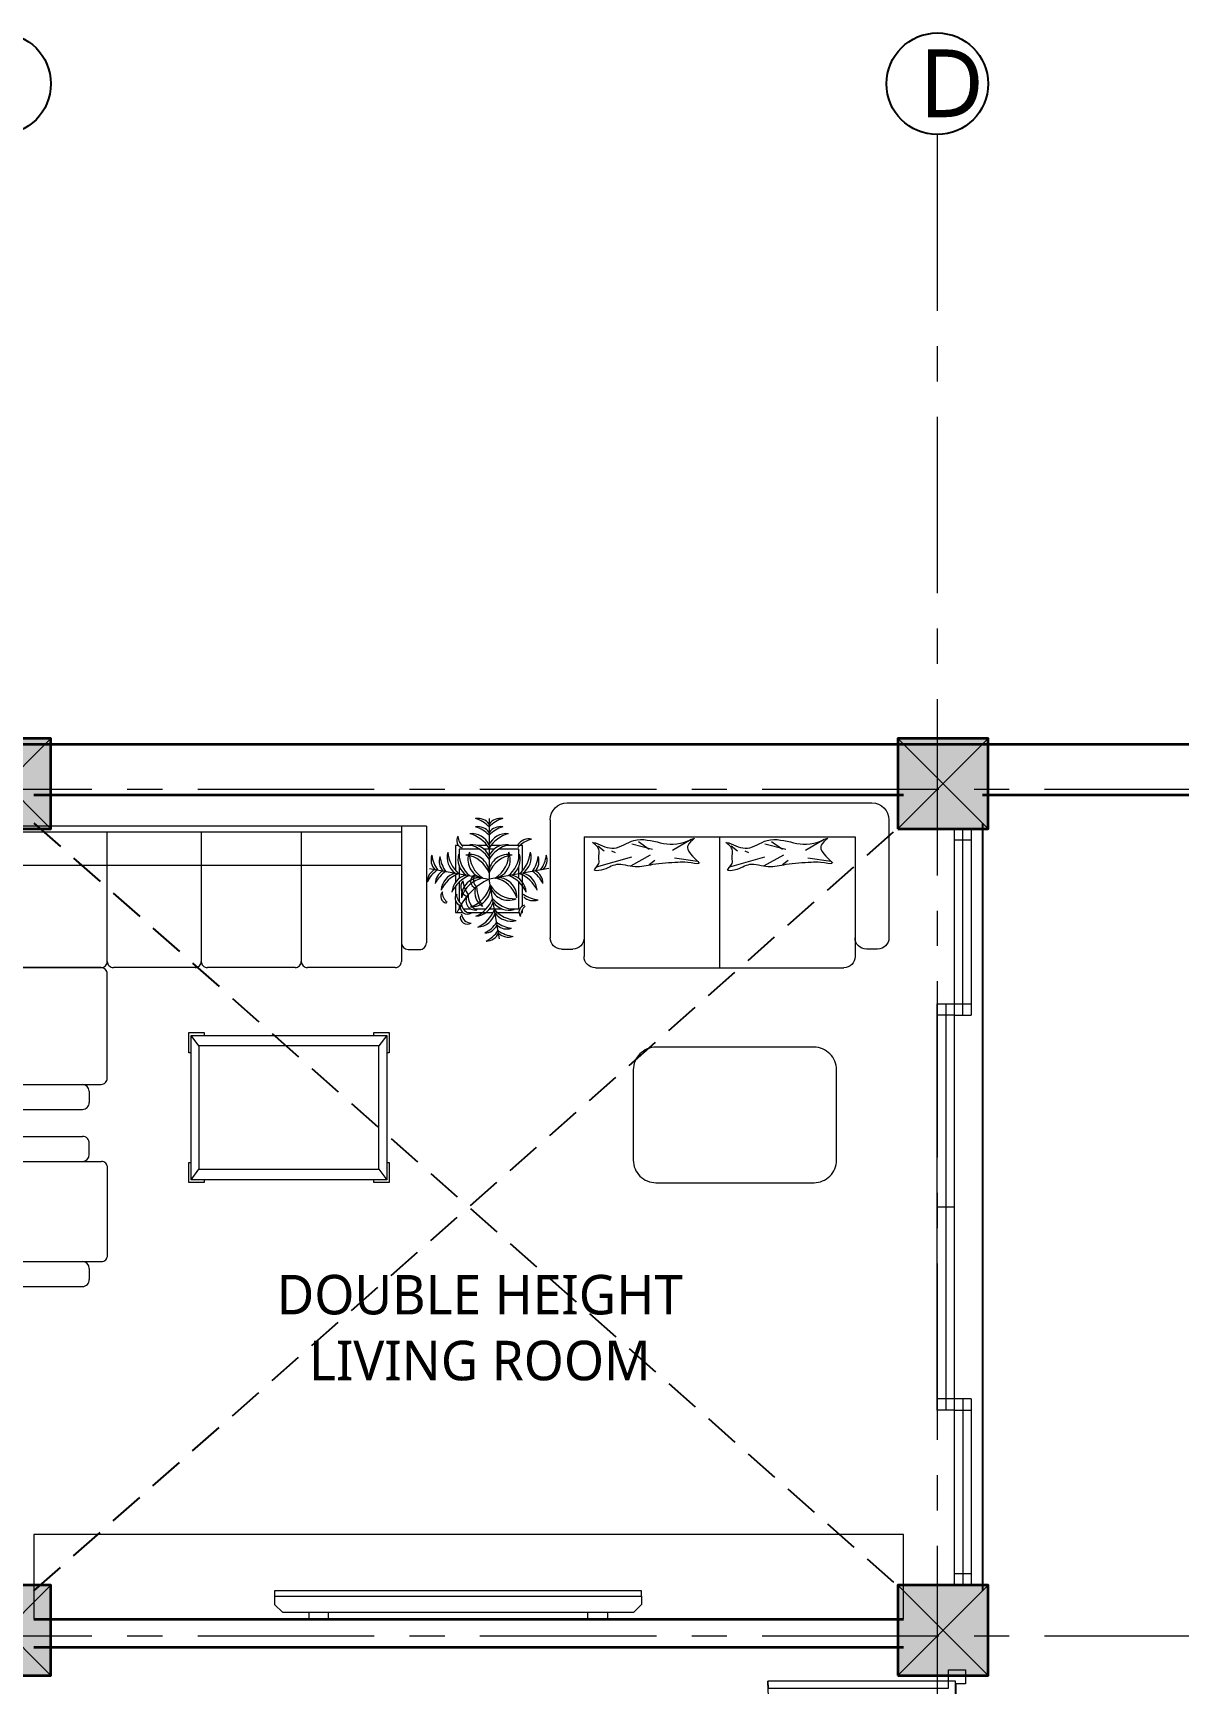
# Model space of a CAD drawing. Header units: inches. Extents: x 17146 to 31738, y -8920 to -2452.
# Drawn here: x 21432.7 to 21635.7, y -6594 to -6301.5 of the extents above; entities that cross this region are included whole.
import ezdxf

# ---------------------------------------------------------------- set-up
doc = ezdxf.new("R2010")
doc.units = ezdxf.units.IN
doc.header["$LTSCALE"] = 25
doc.header["$MEASUREMENT"] = 0
doc.linetypes.add('CENTER', pattern=[2, 1.25, -0.25, 0.25, -0.25])
doc.linetypes.add('DASHED2', pattern=[0.375, 0.25, -0.125])
doc.layers.get('Defpoints').update_dxf_attribs({"color": 251})
for name, color, linetype, lineweight in [('Center line', 252, 'CENTER', 20), ('Column', 130, 'Continuous', 35), ('Dim-external', 151, 'Continuous', 9), ('Door-window', 40, 'Continuous', 15), ('Furniture', 125, 'Continuous', 20), ('Hatch', 253, 'Continuous', 13), ('plants', 105, 'Continuous', 18), ('Stairs', 134, 'Continuous', 25), ('Wall-Section', 6, 'Continuous', 35)]:
    doc.layers.add(name, color=color, linetype=linetype, lineweight=lineweight)
doc.layers.add('Text-external', color=7, linetype='Continuous')
doc.layers.add('Text-internal', color=7, linetype='Continuous')
doc.styles.add('caption 1in-8ft', font='trebuc.ttf', dxfattribs={"height": 12})
doc.styles.add('int text 1in-8ft', font='trebuc.ttf', dxfattribs={"height": 7})

# ---------------------------------------------------------------- blocks, each defined once
blk = doc.blocks.new('*U34')
at = {"lineweight": 20}
for points in [[(2, 1.5), (2, 33.5), (3.25, 33.47), (3.25, 1.5)], [(0, 1.5), (0, -1.5), (2.5, -1.5), (2.5, 0.25), (2, 0.25), (2, 1.5)], [(36, 1.5), (36, -1.5), (33.5, -1.5), (33.5, 0.25), (34, 0.25), (34, 1.5)]]:
    blk.add_lwpolyline(points, close=True, dxfattribs=at)
at = {"lineweight": 13}
blk.add_arc((2, 1.5), 32, 360, 90, dxfattribs=at)
at = {"layer": 'Defpoints'}
blk.add_line((2.5, 0.25), (33.5, 0.25), dxfattribs=at)
blk = doc.blocks.new('col')
at = {"layer": 'Hatch'}
h = blk.add_hatch(color=256, dxfattribs=at)
h.dxf.hatch_style = 1
h.paths.add_polyline_path([(-8, -8), (8, -8), (8, 8), (-8, 8)])
at = {"layer": 'Column'}
blk.add_lwpolyline([(-8, -8), (8, -8), (8, 8), (-8, 8)], close=True, dxfattribs=at)
at = {"layer": 'Dim-external'}
for p, q in [((-8, 8), (8, -8)), ((8, 8), (-8, -8))]:
    blk.add_line(p, q, dxfattribs=at)
blk = doc.blocks.new('gridd')
at = {"layer": 'Dim-external'}
for p in [(341, 0), (507, 0), (341, -150), (507, -150)]:
    blk.add_blockref('col', p, dxfattribs=at)
blk = doc.blocks.new('ММГ09')
for p, q in [((169.3, 0), (919.3, 0)), ((169.3, 0), (169.3, -700)), ((319.3, 0), (319.3, -812.5)), ((1069.3, 1), (919.3, 1)), ((919.3, 0), (919.3, -812.5)), ((1069.3, 0), (1069.3, -700)), ((1231.6, 1), (1231.6, -699)), ((1231.6, 1), (2598, 1)), ((1381.6, 1), (1381.6, -811.5)), ((319.3, -36.4), (919.3, -36.4)), ((1381.6, -35.5), (2598, -35.5)), ((2081.6, -35.5), (2081.6, -811.5)), ((2081.6, -35.5), (2081.6, -811.5)), ((2081.6, -811.5), (2081.6, -35.5)), ((319.3, -237.1), (919.3, -237.1)), ((1381.6, -236.1), (2598, -236.1)), ((2693.5, -2611.5), (2693.5, -331.7)), ((2894.2, -2611.5), (2894.2, -331.7)), ((2930.6, -2761.5), (2930.6, -331.7)), ((277.9, -740), (210.7, -740)), ((960.7, -740), (1027.9, -740)), ((1340.2, -739), (1273, -739)), ((355.8, -849), (882.8, -849)), ((1418.1, -848), (2045.1, -848)), ((2081.6, -1375), (2081.6, -884.5)), ((2118.1, -848), (2894.2, -848)), ((792.2, -1428.6), (792.2, -1337.3)), ((792.2, -1337.3), (913.4, -1337.3)), ((809.5, -1350.4), (872.6, -1397.9)), ((809.5, -1350.4), (1674.9, -1350.4)), ((809.5, -2524.3), (809.5, -1350.4)), ((913.4, -1337.3), (913.4, -1350.4)), ((1571.1, -1337.3), (1692.2, -1337.3)), ((1571.1, -1350.4), (1571.1, -1337.3)), ((1611.8, -1397.9), (1674.9, -1350.4)), ((1674.9, -1350.4), (1674.9, -2524.3)), ((1692.2, -1337.3), (1692.2, -1428.6)), ((809.5, -1428.6), (792.2, -1428.6)), ((872.6, -1397.9), (872.6, -2476.7)), ((1611.8, -1397.9), (872.6, -1397.9)), ((1611.8, -2476.7), (1611.8, -1397.9)), ((1692.2, -1428.6), (1674.9, -1428.6)), ((2081.6, -1975), (2081.6, -1448)), ((2894.2, -1411.5), (2118.1, -1411.5)), ((2081.6, -2575), (2081.6, -2048)), ((2894.2, -2011.5), (2118.1, -2011.5)), ((792.2, -2446), (809.5, -2446)), ((792.2, -2537.3), (792.2, -2446)), ((1674.9, -2446), (1692.2, -2446)), ((1692.2, -2446), (1692.2, -2537.3)), ((913.4, -2537.3), (792.2, -2537.3)), ((872.6, -2476.7), (809.5, -2524.3)), ((1674.9, -2524.3), (809.5, -2524.3)), ((872.6, -2476.7), (1611.8, -2476.7)), ((913.4, -2524.3), (913.4, -2537.3)), ((1571.1, -2537.3), (1571.1, -2524.3)), ((1692.2, -2537.3), (1571.1, -2537.3)), ((1674.9, -2524.3), (1611.8, -2476.7)), ((2930.6, -2611.5), (2118.1, -2611.5)), ((2190.6, -2652.9), (2190.6, -2720.1)), ((2930.6, -2761.5), (2230.6, -2761.5))]:
    blk.add_line(p, q)
for centre, radius, start, end in [((2598, -331.7), 332.7, 0, 90), ((2598, -331.7), 296.2, 0, 90), ((2598, -331.7), 95.6, 0, 90), ((209.3, -700), 40, 180, 271.99424), ((277.9, -698.6), 41.4, 270, 0), ((960.7, -698.6), 41.4, 180, 270), ((1029.3, -700), 40, 268.00576, 0), ((1271.6, -699), 40, 180, 271.99424), ((1340.2, -697.6), 41.4, 270, 0), ((355.8, -812.5), 36.5, 180, 270.00811), ((882.8, -812.5), 36.5, 269.99189, 0), ((1418.1, -811.5), 36.5, 180, 270.00811), ((2045.1, -811.5), 36.5, 269.99189, 0), ((2045.1, -811.5), 36.5, 269.99189, 0), ((2118.1, -811.5), 36.5, 180, 270.00811), ((2118.1, -811.5), 36.5, 179.99189, 270), ((2118.1, -811.5), 36.5, 180, 270.00811), ((2118.1, -884.5), 36.5, 90, 180.00811), ((2118.1, -1375), 36.5, 179.99189, 270), ((2118.1, -1448), 36.5, 90, 180.00811), ((2118.1, -1975), 36.5, 179.99189, 270), ((2118.1, -2048), 36.5, 90, 180.00811), ((2118.1, -2575), 36.5, 179.99189, 270), ((2232, -2652.9), 41.4, 90, 180), ((2230.6, -2721.5), 40, 178.00576, 270)]:
    blk.add_arc(centre, radius, start, end)
blk = doc.blocks.new('2 SEATER SOFA')
at = {"layer": 'Furniture'}
for p, q in [((24690.73, -31441.07), (24636.73, -31441.07)), ((24633.73, -31444.07), (24633.73, -31464.99)), ((24693.73, -31444.07), (24693.73, -31464.99)), ((24687.73, -31447.07), (24639.73, -31447.07)), ((24639.73, -31447.07), (24639.73, -31468.27)), ((24645.18, -31447.53), (24648.49, -31449.48)), ((24655.68, -31448.31), (24651.98, -31449.29)), ((24654.51, -31447.92), (24652.57, -31449.29)), ((24659.26, -31449.55), (24658.59, -31449.87)), ((24661.7, -31448.7), (24660.57, -31449.55)), ((24662.09, -31448.51), (24662.64, -31448.09)), ((24662.64, -31448.09), (24662.09, -31448.12)), ((24663.73, -31447.07), (24663.73, -31470.27)), ((24668.78, -31447.53), (24672.09, -31449.48)), ((24679.28, -31448.31), (24675.58, -31449.29)), ((24678.11, -31447.92), (24676.17, -31449.29)), ((24682.86, -31449.55), (24682.19, -31449.87)), ((24685.3, -31448.7), (24684.17, -31449.55)), ((24685.69, -31448.51), (24686.24, -31448.09)), ((24686.24, -31448.09), (24685.69, -31448.12)), ((24687.73, -31447.07), (24687.73, -31468.27)), ((24643.54, -31451.7), (24643.54, -31451.72)), ((24644.01, -31451.43), (24648.1, -31450.84)), ((24645.57, -31449.67), (24645.59, -31449.67)), ((24652.57, -31452.01), (24651.6, -31451.23)), ((24655.87, -31452.2), (24652.37, -31450.26)), ((24661.9, -31452.4), (24655.68, -31450.65)), ((24667.14, -31451.7), (24667.14, -31451.72)), ((24667.61, -31451.43), (24671.7, -31450.84)), ((24669.17, -31449.67), (24669.19, -31449.67)), ((24676.17, -31452.01), (24675.2, -31451.23)), ((24679.47, -31452.2), (24675.97, -31450.26)), ((24685.5, -31452.4), (24679.28, -31450.65)), ((24635.73, -31466.99), (24637.73, -31466.99)), ((24691.73, -31466.99), (24689.73, -31466.99)), ((24685.73, -31470.27), (24641.73, -31470.27))]:
    blk.add_line(p, q, dxfattribs=at)
for centre, radius, start, end in [((24636.73, -31444.07), 3, 90, 180), ((24690.73, -31444.07), 3, 0, 90), ((24635.73, -31464.99), 2, 180, 270), ((24637.73, -31464.99), 2, 270, 0), ((24689.73, -31464.99), 2, 180, 270), ((24691.73, -31464.99), 2, 270, 0), ((24641.73, -31468.27), 2, 180, 270), ((24685.73, -31468.27), 2, 270, 0)]:
    blk.add_arc(centre, radius, start, end, dxfattribs=at)
for points in [[(24662.09, -31448.12), (24660.98, -31448.66), (24658.64, -31449.8), (24655.12, -31446.93), (24650.26, -31448.32), (24647.46, -31448.66), (24644.01, -31447.01), (24645.74, -31448.21), (24646.03, -31449.96), (24642.37, -31452.35), (24645.88, -31451.49), (24648.29, -31451.7), (24651.6, -31451.79), (24655.09, -31452.76), (24658.49, -31451.46), (24660.14, -31452.96), (24662.94, -31453.21), (24661.23, -31451.94), (24661.66, -31450.67), (24661.23, -31449.39), (24661.85, -31448.75), (24662.09, -31448.51)], [(24685.69, -31448.12), (24684.58, -31448.66), (24682.24, -31449.8), (24678.72, -31446.93), (24673.86, -31448.32), (24671.06, -31448.66), (24667.61, -31447.01), (24669.34, -31448.21), (24669.63, -31449.96), (24665.97, -31452.35), (24669.48, -31451.49), (24671.89, -31451.7), (24675.2, -31451.79), (24678.69, -31452.76), (24682.09, -31451.46), (24683.74, -31452.96), (24686.54, -31453.21), (24684.83, -31451.94), (24685.26, -31450.67), (24684.83, -31449.39), (24685.45, -31448.75), (24685.69, -31448.51)]]:
    blk.add_open_spline(points, degree=3, knots=[0, 0, 0, 0, 3.445186, 7.200342, 11.882289, 16.951805, 17.998875, 19.374305, 20.366669, 23.557429, 25.5112, 27.260851, 31.749097, 34.883849, 38.211593, 41.102012, 42.268448, 43.671431, 44.644567, 46.20157, 47.1743, 47.1743, 47.1743, 47.1743], dxfattribs=at)
blk = doc.blocks.new('*U21')
for p, q in [((57.5, 718.8), (25.5, 686.8)), ((89.4, 718.8), (57.5, 718.8)), ((25.5, 686.8), (25.5, -686.8)), ((0, 508.1), (0, 584.7)), ((25.5, 584.7), (0, 584.7)), ((0, 508.1), (25.5, 508.1)), ((0, -508.1), (25.5, -508.1)), ((0, -584.7), (0, -508.1)), ((25.5, -584.7), (0, -584.7)), ((57.5, -718.8), (25.5, -686.8)), ((89.4, -718.8), (57.5, -718.8))]:
    blk.add_line(p, q)
blk.add_lwpolyline([(110.7, -718.8), (89.4, -718.8), (89.4, 718.8), (110.7, 718.8)], close=True)
blk = doc.blocks.new('sd')
at = {"layer": 'Door-window'}
for p, q in [((0, 135), (0, 102)), ((3, 135), (0, 135)), ((1.5, 102), (1.5, 135)), ((3, 135), (3, 102)), ((3, 133), (0, 133)), ((-1.5, 104), (-1.5, 32)), ((0, 104), (3, 104)), ((0, 102), (-3, 102)), ((0, 102), (3, 102)), ((0, 68), (-3, 68)), ((0, 34), (-3, 34)), ((0, 34), (0, 1)), ((3, 34), (0, 34)), ((1.5, 34), (1.5, 1)), ((3, 34), (3, 1)), ((0, 32), (3, 32)), ((3, 3), (0, 3)), ((3, 1), (0, 1))]:
    blk.add_line(p, q, dxfattribs=at)
blk.add_lwpolyline([(-3, 104), (0, 104), (0, 32), (-3, 32)], close=True, dxfattribs=at)
blk = doc.blocks.new('F2')
at = {"color": 0}
for p in [(0, 1.163), (-1.145, 0.202), (1.145, 0.202), (0.202, -1.145)]:
    blk.add_line(p, (0, 0), dxfattribs=at)
for points in [[(-0.586, 0.643), (-0.643, 0.643), (-0.643, 0.162)], [(-0.319, 0.643), (-0.521, 0.643)], [(-0.034, 0.643), (-0.222, 0.643)], [(0.222, 0.643), (0.034, 0.643)], [(0.643, 0.162), (0.643, 0.643), (0.319, 0.643)], [(-0.18, 0.571), (-0.571, 0.571), (-0.571, 0.395)], [(0.094, 0.571), (-0.094, 0.571)], [(0.571, 0.395), (0.571, 0.571), (0.18, 0.571)], [(-0.643, 0.076), (-0.643, -0.061)], [(-0.571, 0.243), (-0.571, 0.012)], [(0.571, 0.012), (0.571, 0.243)], [(0.643, -0.514), (0.643, 0.076)], [(-0.643, -0.134), (-0.643, -0.327)], [(-0.571, -0.056), (-0.571, -0.439)], [(0.395, -0.571), (0.571, -0.571), (0.571, -0.056)], [(-0.643, -0.42), (-0.643, -0.643), (-0.505, -0.643)], [(-0.571, -0.496), (-0.571, -0.571), (-0.548, -0.571)], [(-0.497, -0.571), (-0.355, -0.571)], [(-0.275, -0.571), (-0.056, -0.571)], [(0.012, -0.571), (0.243, -0.571)], [(0.613, -0.643), (0.643, -0.643), (0.643, -0.581)], [(-0.405, -0.643), (0.076, -0.643)], [(0.162, -0.643), (0.574, -0.643)]]:
    blk.add_lwpolyline(points)
for centre, radius, start, end in [((-0.216, 0.897), 0.268, 36.29, 99.6243), ((-0.434, 0.583), 0.604, 44.0763, 73.3794), ((-0.216, 0.738), 0.268, 36.29, 99.6243), ((-0.434, 0.424), 0.604, 44.0763, 73.3794), ((0.216, 0.897), 0.268, 80.3757, 143.71), ((0.434, 0.583), 0.604, 106.6206, 135.9237), ((0.216, 0.738), 0.268, 80.3757, 143.71), ((0.434, 0.424), 0.604, 106.6206, 135.9237), ((-0.488, 0.734), 0.134, 139.742, 258.7475), ((-0.307, 0.84), 0.291, 184.618, 228.2106), ((-0.336, 0.501), 0.372, 25.2489, 95.3937), ((-0.532, 0.269), 0.623, 31.3712, 75.0366), ((-0.336, 0.289), 0.372, 25.2489, 95.3937), ((-0.532, 0.057), 0.623, 31.3712, 75.0366), ((0.336, 0.501), 0.372, 84.6063, 154.7511), ((0.532, 0.269), 0.623, 104.9634, 148.6288), ((0.336, 0.289), 0.372, 84.6063, 154.7511), ((0.532, 0.057), 0.623, 104.9634, 148.6288), ((0.77, 0.503), 0.268, 80.3757, 143.71), ((0.988, 0.189), 0.604, 106.6206, 135.9237), ((-0.846, 0.369), 0.268, 160.3757, 223.71), ((-0.499, 0.529), 0.604, 186.6206, 215.9237), ((-0.69, 0.341), 0.268, 160.3757, 223.71), ((-0.342, 0.501), 0.604, 186.6206, 215.9237), ((-0.435, 0.418), 0.372, 164.6063, 234.7511), ((-0.172, 0.571), 0.623, 184.9634, 228.6288), ((-0.226, 0.381), 0.372, 164.6063, 234.7511), ((0.036, 0.534), 0.623, 184.9634, 228.6288), ((-0.359, 0.109), 0.362, 3.4259, 103.6346), ((-0.509, -0.083), 0.548, 21.6665, 83.1878), ((-0.045, 0.372), 0.362, 156.3654, 256.5741), ((0.171, 0.487), 0.548, 176.8122, 238.3335), ((0.359, 0.109), 0.362, 76.3654, 176.5741), ((0.509, -0.083), 0.548, 96.8122, 158.3335), ((-0.171, 0.487), 0.548, 301.6665, 3.1878), ((0.045, 0.372), 0.362, 283.4259, 23.6346), ((-0.036, 0.534), 0.623, 311.3712, 355.0366), ((0.226, 0.381), 0.372, 305.2489, 15.3937), ((0.172, 0.571), 0.623, 311.3712, 355.0366), ((0.435, 0.418), 0.372, 305.2489, 15.3937), ((0.342, 0.501), 0.604, 324.0763, 353.3794), ((0.69, 0.341), 0.268, 316.29, 19.6243), ((0.499, 0.529), 0.604, 324.0763, 353.3794), ((0.846, 0.369), 0.268, 316.29, 19.6243), ((-0.921, -0.057), 0.268, 116.29, 179.6243), ((-0.649, -0.326), 0.604, 124.0763, 153.3794), ((-0.765, -0.085), 0.268, 116.29, 179.6243), ((-0.493, -0.354), 0.604, 124.0763, 153.3794), ((-0.551, -0.244), 0.372, 105.2489, 175.3937), ((-0.357, -0.477), 0.623, 111.3712, 155.0366), ((-0.343, -0.281), 0.372, 105.2489, 175.3937), ((-0.149, -0.514), 0.623, 111.3712, 155.0366), ((0.54, -1.134), 1.256, 115.4772, 156.6585), ((-0.169, -0.335), 0.362, 83.4259, 183.6346), ((-0.006, -0.516), 0.548, 101.6665, 163.1878), ((-0.224, -0.044), 0.131, 114.2257, 255.1279), ((-0.12, -0.014), 0.181, 150.4398, 228.6694), ((0.006, -0.516), 0.548, 16.8122, 78.3335), ((0.169, -0.335), 0.362, 356.3654, 96.5741), ((0.149, -0.514), 0.623, 24.9634, 68.6288), ((0.343, -0.281), 0.372, 4.6063, 74.7511), ((0.357, -0.477), 0.623, 24.9634, 68.6288), ((0.551, -0.244), 0.372, 4.6063, 74.7511), ((0.493, -0.354), 0.604, 26.6206, 55.9237), ((0.765, -0.085), 0.268, 0.3757, 63.71), ((-0.794, -0.33), 0.134, 139.742, 258.7475), ((-0.613, -0.224), 0.291, 184.618, 228.2106), ((-0.517, -0.373), 0.134, 139.742, 258.7475), ((-0.336, -0.268), 0.291, 184.618, 228.2106), ((-0.34, -0.153), 0.202, 144.9865, 244.4034), ((0.071, 0.04), 0.581, 187.5759, 215.8942), ((-0.265, -0.417), 0.178, 138.8744, 278.9763), ((-0.11, -0.332), 0.291, 173.7536, 244.097), ((-0.516, -0.006), 0.548, 286.8122, 348.3335), ((-0.335, -0.169), 0.362, 266.3654, 6.5741), ((0.026, -0.262), 0.301, 161.4477, 239.3672), ((0.738, -0.057), 0.982, 185.4007, 208.139), ((0.372, -0.045), 0.362, 193.4259, 293.6346), ((0.487, 0.171), 0.548, 211.6665, 273.1878), ((1.01, 0.201), 0.604, 234.0763, 263.3794), ((-0.419, -0.542), 0.133, 167.0577, 302.8533), ((-0.342, -0.468), 0.186, 185.1845, 268.654), ((-0.514, -0.149), 0.623, 294.9634, 338.6288), ((-0.281, -0.343), 0.372, 274.6063, 344.7511), ((-0.477, -0.357), 0.623, 294.9634, 338.6288), ((0.534, 0.036), 0.623, 221.3712, 265.0366), ((0.381, -0.226), 0.372, 215.2489, 285.3937), ((0.571, -0.172), 0.623, 221.3712, 265.0366), ((0.707, -0.632), 0.134, 101.2525, 220.258), ((0.888, -0.737), 0.291, 131.7894, 175.382), ((0.85, -0.146), 0.268, 226.29, 289.6243), ((-0.419, -0.732), 0.133, 167.0577, 302.8533), ((-0.342, -0.657), 0.186, 185.1845, 268.654), ((-0.244, -0.551), 0.372, 274.6063, 344.7511), ((-0.354, -0.493), 0.604, 296.6206, 325.9237), ((-0.085, -0.765), 0.268, 270.3757, 333.71), ((0.418, -0.435), 0.372, 215.2489, 285.3937), ((0.501, -0.342), 0.604, 234.0763, 263.3794), ((0.341, -0.69), 0.268, 226.29, 289.6243), ((-0.326, -0.649), 0.604, 296.6206, 325.9237), ((-0.057, -0.921), 0.268, 270.3757, 333.71), ((0.529, -0.499), 0.604, 234.0763, 263.3794), ((0.369, -0.846), 0.268, 226.29, 289.6243)]:
    blk.add_arc(centre, radius, start, end, dxfattribs=at)
blk = doc.blocks.new('grid')
at = {"layer": 'Center line'}
for p, q in [((506, 115), (506, -429.63)), ((-175, -1), (774, -1)), ((-175, -151), (774, -151))]:
    blk.add_line(p, q, dxfattribs=at)
at = {"layer": 'Text-external'}
for centre in [(340, 124), (506, 124)]:
    blk.add_circle(centre, 9, dxfattribs=at)
at = {"layer": 'Text-external', "insert": (502.85, 130.08), "char_height": 12, "width": 130.1671, "attachment_point": 1, "style": 'caption 1in-8ft'}
blk.add_mtext('D', dxfattribs=at)

msp = doc.modelspace()

# ---------------------------------------------------------------- linework, layer by layer
at = {"layer": 'Furniture'}
msp.add_lwpolyline([(21571.03, -6481.22), (21543.03, -6481.22, 0.414214), (21539.03, -6485.22), (21539.03, -6501.22, 0.414214), (21543.03, -6505.22), (21571.03, -6505.22, 0.414214), (21575.03, -6501.22), (21575.03, -6485.22, 0.414214)], format="xyb", close=True, dxfattribs=at)
msp.add_lwpolyline([(21586.87, -6567.53), (21432.87, -6567.53), (21432.87, -6582.53), (21586.87, -6582.53)], close=True, dxfattribs=at)
at = {"layer": 'Stairs', "linetype": 'DASHED2'}
for p, q in [((21432.87, -6577.53), (21586.87, -6441.53)), ((21432.87, -6441.53), (21586.87, -6577.53))]:
    msp.add_line(p, q, dxfattribs=at)
at = {"layer": 'Stairs'}
msp.add_line((21600.87, -6441.53), (21600.87, -6577.53), dxfattribs=at)
at = {"layer": 'Wall-Section'}
for p, q in [((21432.87, -6427.53), (21586.87, -6427.53)), ((21600.87, -6427.53), (21838.94, -6427.53)), ((21432.87, -6436.53), (21586.87, -6436.53)), ((21600.87, -6436.53), (21838.94, -6436.53)), ((21432.87, -6582.53), (21586.87, -6582.53)), ((21432.87, -6587.53), (21586.87, -6587.53))]:
    msp.add_line(p, q, dxfattribs=at)
at = {"layer": 'Wall-Section', "color": 1}
msp.add_lwpolyline([(20896.88, -6699.59), (20887.84, -6427.53), (21838.94, -6427.53), (21838.83, -6775.57), (20896.88, -6699.59)], dxfattribs=at)

# ---------------------------------------------------------------- block references
at = {"layer": 'Column'}
for name in ['grid', 'gridd']:
    msp.add_blockref(name, (21086.87, -6434.53), dxfattribs=at)
at = {"layer": 'Door-window'}
msp.add_blockref('sd', (21595.87, -6577.53), dxfattribs=at)
at = {"layer": 'Door-window', "xscale": -1, "rotation": 90}
msp.add_blockref('*U34', (21596.37, -6591.53), dxfattribs=at)
at = {"layer": 'Furniture', "xscale": -1}
msp.add_blockref('2 SEATER SOFA', (46218.03, 25003.14), dxfattribs=at)
at = {"layer": 'Furniture', "xscale": 0.02953735937020197, "yscale": 0.02953735937020197, "zscale": 0.02953735937020197, "rotation": 90.00000000000001}
msp.add_blockref('ММГ09', (21420.81, -6528.61), dxfattribs=at)
at = {"layer": 'Furniture', "extrusion": (2.95191e-08, -7.90961e-09, 1), "xscale": -0.04521560862784494, "yscale": 0.04521560862784494, "zscale": 0.04521560862784494, "rotation": 270}
msp.add_blockref('*U21', (21507.99, -6582.53, 0), dxfattribs=at)
at = {"layer": 'plants', "xscale": 9.231999792572731, "yscale": 9.231999792572731, "zscale": 9.231999792572731}
msp.add_blockref('F2', (21513.48, -6451.43), dxfattribs=at)

# ---------------------------------------------------------------- texts
at = {"layer": 'Text-internal', "insert": (21471.68, -6521.56), "char_height": 7, "width": 80.332, "attachment_point": 1, "style": 'int text 1in-8ft'}
msp.add_mtext('\\pxqc;{\\C0;DOUBLE HEIGHT LIVING ROOM}', dxfattribs=at)

doc.saveas('drawing.dxf')
